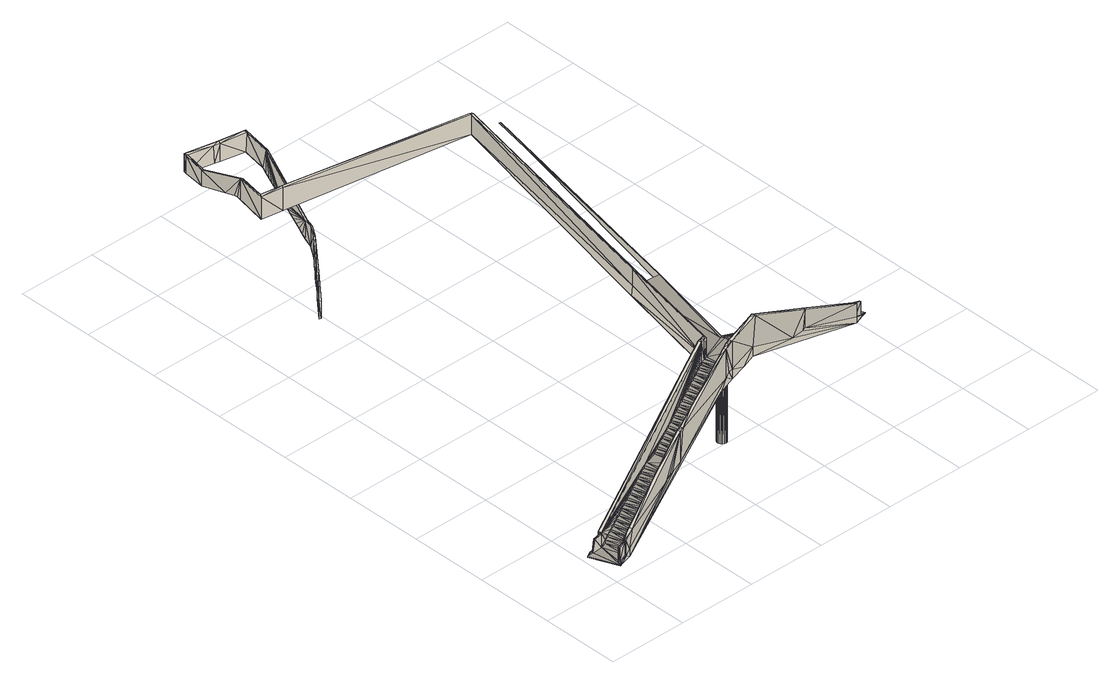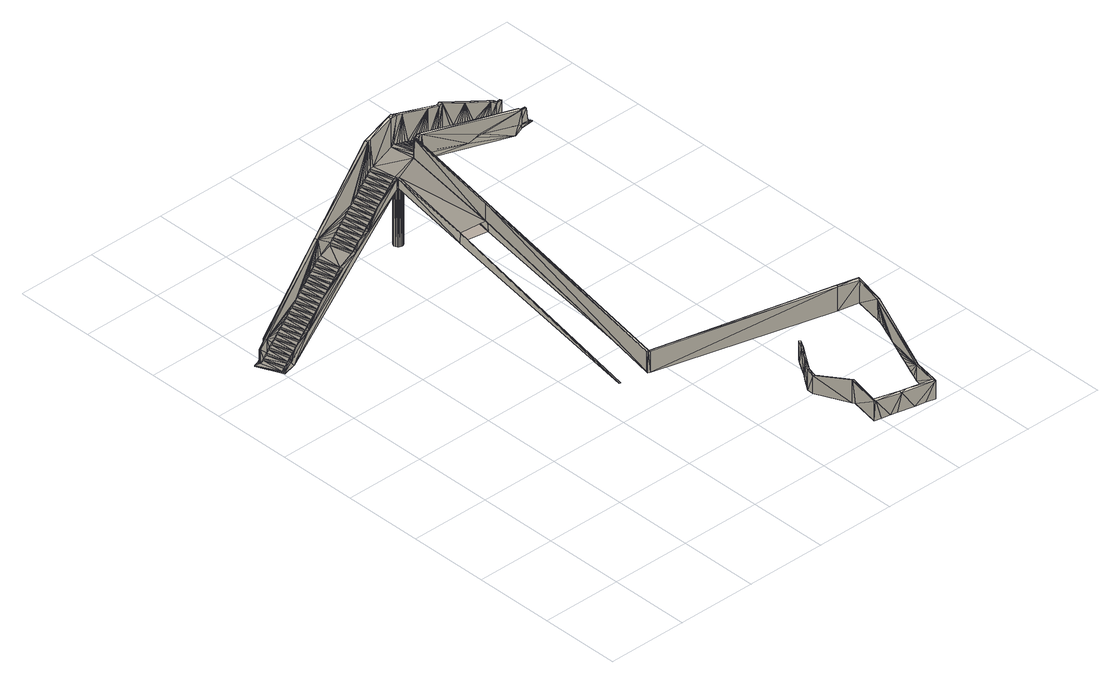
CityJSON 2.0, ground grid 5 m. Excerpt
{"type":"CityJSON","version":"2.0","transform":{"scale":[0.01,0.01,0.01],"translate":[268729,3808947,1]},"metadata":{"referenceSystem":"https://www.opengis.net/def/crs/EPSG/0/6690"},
"CityObjects":{
"bridge1":{"type":"Bridge","attributes":{"name":"東蟹屋陸橋","function":"07","yearOfConstruction":1968,"ConstructionBaseAttribute.adminType":"13","ConstructionBaseAttribute.administorator":"広島市","BridgeStructureAttribute.length":104.5,"BridgeStructureAttribute.width":1.5,"BridgeStructureAttribute.escalator":"false","ConstructionRiskAssessmentAttribute.surveyYear":2019,"ConstructionRiskAssessmentAttribute.riskType":"01","ConstructionRiskAssessmentAttribute.referenceDate":"2022-03-01","DmGeometricAttribute.dmCode":"2211"},"children":["bridge1-1","bridge1-2","bridge1-3","bridge1-4"],"geometry":[{"type":"MultiSurface","lod":"3","boundaries":[[[0,1,2]],[[3,2,1]],[[0,4,1]],[[0,2,5]],[[4,6,1]],[[6,7,1]],[[5,2,3]],[[3,1,7]],[[3,8,5]],[[9,10,0]],[[11,9,0]],[[0,5,11]],[[5,8,11]],[[0,12,4]],[[13,3,7]],[[3,13,8]],[[14,10,9]],[[11,15,9]],[[15,11,8]],[[0,10,12]],[[16,13,7]],[[12,17,4]],[[7,6,16]],[[6,4,17]],[[15,18,9]],[[16,6,17]],[[12,10,14]],[[9,18,14]],[[19,8,13]],[[15,8,19]],[[15,20,18]],[[18,21,14]],[[22,12,14]],[[12,23,17]],[[24,13,16]],[[21,25,14]],[[25,22,14]],[[16,17,26]],[[20,15,19]],[[18,20,21]],[[12,22,23]],[[17,23,26]],[[13,24,19]],[[24,16,26]],[[25,21,22]],[[22,21,23]],[[20,27,21]],[[21,28,23]],[[27,28,21]],[[26,23,29]],[[23,28,30]],[[23,30,29]],[[20,31,27]],[[28,27,30]],[[30,27,29]],[[27,32,29]],[[26,29,33]],[[31,34,27]],[[20,35,31]],[[27,34,32]],[[29,32,33]],[[34,31,32]],[[32,31,33]],[[26,33,36]],[[31,37,33]],[[20,38,35]],[[35,39,31]],[[31,39,37]],[[33,37,36]],[[26,36,40]],[[39,35,37]],[[37,35,36]],[[41,20,19]],[[20,42,38]],[[35,43,36]],[[38,44,35]],[[26,40,45]],[[35,44,43]],[[36,43,40]],[[20,46,42]],[[44,38,43]],[[43,38,40]],[[38,47,40]],[[26,45,48]],[[42,49,38]],[[20,50,46]],[[38,49,47]],[[40,47,45]],[[49,42,47]],[[47,42,45]],[[26,48,51]],[[42,52,45]],[[46,53,42]],[[42,53,52]],[[45,52,48]],[[26,51,54]],[[53,46,48]],[[53,48,52]],[[46,55,48]],[[56,57,26]],[[50,55,46]],[[26,54,58]],[[20,41,50]],[[48,55,59]],[[24,26,60]],[[48,59,51]],[[61,41,19]],[[55,50,59]],[[59,50,51]],[[50,62,51]],[[26,58,63]],[[64,62,50]],[[51,62,65]],[[51,65,54]],[[62,64,65]],[[65,64,54]],[[66,61,19]],[[26,63,67]],[[64,68,54]],[[69,70,64]],[[71,19,24]],[[41,64,50]],[[64,70,68]],[[26,67,56]],[[54,68,58]],[[70,69,68]],[[68,69,58]],[[69,72,58]],[[41,69,64]],[[73,74,69]],[[69,74,72]],[[58,72,63]],[[26,57,60]],[[74,73,72]],[[72,73,63]],[[41,73,69]],[[73,75,63]],[[76,77,73]],[[73,77,75]],[[63,75,67]],[[41,76,73]],[[77,76,75]],[[75,76,67]],[[24,60,78]],[[76,79,67]],[[80,81,76]],[[41,80,76]],[[76,81,79]],[[67,79,56]],[[81,80,79]],[[79,80,56]],[[80,82,56]],[[41,83,80]],[[83,82,80]],[[56,82,84]],[[56,84,57]],[[82,83,84]],[[24,78,85]],[[84,83,57]],[[41,86,83]],[[83,87,57]],[[57,88,60]],[[86,87,83]],[[61,89,41]],[[86,41,89]],[[57,87,90]],[[57,90,88]],[[60,88,91]],[[87,86,90]],[[90,86,88]],[[89,92,86]],[[88,93,91]],[[60,91,78]],[[88,86,93]],[[89,61,92]],[[93,86,92]],[[91,93,78]],[[61,94,92]],[[92,95,93]],[[93,96,78]],[[94,95,92]],[[61,66,94]],[[93,95,97]],[[93,97,96]],[[78,96,85]],[[71,24,85]],[[95,94,97]],[[97,94,96]],[[66,98,94]],[[94,99,96]],[[98,99,94]],[[85,96,100]],[[96,99,101]],[[96,101,100]],[[100,102,85]],[[66,103,98]],[[99,98,101]],[[101,98,100]],[[98,104,100]],[[102,105,85]],[[103,106,98]],[[66,107,103]],[[98,106,104]],[[105,108,85]],[[100,104,102]],[[106,103,104]],[[104,103,102]],[[103,109,102]],[[108,110,85]],[[66,111,107]],[[107,112,103]],[[66,19,113]],[[103,112,109]],[[102,109,105]],[[110,114,85]],[[112,107,109]],[[109,107,105]],[[66,115,111]],[[107,116,105]],[[111,117,107]],[[107,117,116]],[[105,116,108]],[[66,118,115]],[[117,111,116]],[[116,111,108]],[[111,119,108]],[[115,120,111]],[[66,121,118]],[[111,120,119]],[[108,119,110]],[[120,115,119]],[[119,115,110]],[[85,114,122]],[[115,123,110]],[[66,124,121]],[[118,125,115]],[[115,125,123]],[[85,122,126]],[[110,123,114]],[[125,118,123]],[[123,118,114]],[[113,19,71]],[[118,127,114]],[[121,127,118]],[[85,126,128]],[[114,127,129]],[[114,129,122]],[[127,121,129]],[[129,121,122]],[[121,130,122]],[[124,130,121]],[[85,128,131]],[[122,130,132]],[[122,132,126]],[[133,134,85]],[[66,135,124]],[[130,124,132]],[[132,124,126]],[[85,131,136]],[[124,137,126]],[[138,139,124]],[[124,139,137]],[[85,136,140]],[[126,137,128]],[[139,138,137]],[[137,138,128]],[[138,141,128]],[[142,141,138]],[[85,140,143]],[[128,141,144]],[[128,144,131]],[[141,142,144]],[[144,142,131]],[[135,138,124]],[[145,85,143]],[[142,146,131]],[[147,148,142]],[[142,148,146]],[[133,85,145]],[[131,146,136]],[[135,142,138]],[[135,66,113]],[[148,147,136]],[[148,136,146]],[[147,149,136]],[[150,149,147]],[[135,147,142]],[[71,85,151]],[[136,149,152]],[[136,152,140]],[[149,150,152]],[[152,150,140]],[[85,134,151]],[[150,153,140]],[[154,155,150]],[[135,150,147]],[[150,155,153]],[[140,153,143]],[[155,154,153]],[[153,154,143]],[[135,154,150]],[[154,156,143]],[[157,158,154]],[[154,158,156]],[[143,156,145]],[[135,157,154]],[[158,157,156]],[[156,157,145]],[[157,159,145]],[[160,161,157]],[[135,160,157]],[[157,161,159]],[[145,159,133]],[[161,160,159]],[[159,160,133]],[[162,113,71]],[[160,163,133]],[[164,163,160]],[[135,164,160]],[[133,163,165]],[[133,165,134]],[[163,164,165]],[[165,164,134]],[[135,166,164]],[[167,71,151]],[[164,168,134]],[[166,169,164]],[[134,170,151]],[[135,113,162]],[[168,164,169]],[[134,168,171]],[[134,171,170]],[[172,171,168]],[[169,172,168]],[[151,170,173]],[[174,171,172]],[[172,169,170]],[[171,174,170]],[[172,170,174]],[[162,71,167]],[[167,151,173]],[[166,175,169]],[[166,135,162]],[[169,176,170]],[[175,176,169]],[[162,175,166]],[[173,170,177]],[[178,170,176]],[[170,178,177]],[[173,177,167]],[[179,178,176]],[[178,179,177]],[[167,180,162]],[[180,167,177]],[[179,176,181]],[[177,179,182]],[[180,177,182]],[[179,181,182]],[[162,180,183]],[[184,185,162]],[[162,183,186]],[[162,186,187]],[[180,188,183]],[[180,189,188]],[[162,187,184]],[[180,190,189]],[[189,183,188]],[[183,189,186]],[[175,191,176]],[[186,189,187]],[[180,192,190]],[[193,194,180]],[[191,181,176]],[[187,189,184]],[[184,189,190]],[[162,185,195]],[[180,194,192]],[[175,162,196]],[[184,190,192]],[[184,192,194]],[[184,193,185]],[[184,194,193]],[[185,193,195]],[[162,195,196]],[[195,193,197]],[[196,198,175]],[[197,193,199]],[[199,193,200]],[[196,195,197]],[[199,200,201]],[[199,202,203]],[[199,201,202]],[[196,197,199]],[[182,204,180]],[[181,205,182]],[[199,203,196]],[[203,202,196]],[[206,207,181]],[[208,200,193]],[[208,202,201]],[[208,196,202]],[[193,180,208]],[[206,181,191]],[[191,175,198]],[[201,200,208]],[[208,209,196]],[[180,210,208]],[[211,204,182]],[[196,209,198]],[[205,181,207]],[[198,212,191]],[[191,212,206]],[[213,207,206]],[[214,206,212]],[[214,212,215]],[[206,214,213]],[[208,210,213]],[[216,214,215]],[[217,213,214]],[[208,213,217]],[[198,218,212]],[[215,212,218]],[[214,219,217]],[[216,215,219]],[[180,220,210]],[[214,216,219]],[[219,215,218]],[[198,221,218]],[[219,222,217]],[[218,223,219]],[[219,223,224]],[[182,205,211]],[[223,218,221]],[[224,223,222]],[[198,225,221]],[[219,224,222]],[[222,223,221]],[[221,226,222]],[[213,227,207]],[[222,226,228]],[[217,222,229]],[[210,220,213]],[[226,221,225]],[[198,230,225]],[[228,226,229]],[[222,228,229]],[[231,208,217]],[[229,226,225]],[[217,229,232]],[[225,233,229]],[[227,205,207]],[[229,233,234]],[[198,235,230]],[[233,225,230]],[[236,198,209]],[[234,233,232]],[[229,234,232]],[[217,232,237]],[[232,233,230]],[[198,238,235]],[[230,239,240]],[[180,204,220]],[[230,240,232]],[[239,230,235]],[[240,239,237]],[[198,241,238]],[[232,240,237]],[[237,239,235]],[[235,242,237]],[[237,242,243]],[[231,217,237]],[[242,235,238]],[[243,242,244]],[[237,243,244]],[[244,242,238]],[[238,245,244]],[[244,245,246]],[[245,238,241]],[[246,245,247]],[[244,246,247]],[[247,245,241]],[[198,236,241]],[[213,248,227]],[[241,249,250]],[[248,213,220]],[[241,250,247]],[[249,241,251]],[[250,249,252]],[[247,250,252]],[[252,249,251]],[[237,244,231]],[[251,253,252]],[[252,253,254]],[[253,251,255]],[[244,247,231]],[[254,253,256]],[[252,254,256]],[[256,253,255]],[[236,251,241]],[[247,252,231]],[[255,257,258]],[[255,258,256]],[[231,252,256]],[[257,255,259]],[[258,257,260]],[[236,255,251]],[[256,258,260]],[[208,231,261]],[[260,257,259]],[[231,256,260]],[[259,262,260]],[[260,262,263]],[[211,264,204]],[[205,265,211]],[[262,259,266]],[[236,259,255]],[[260,267,231]],[[263,262,267]],[[260,263,267]],[[267,262,266]],[[266,268,267]],[[267,268,269]],[[236,266,259]],[[268,266,270]],[[231,267,271]],[[269,268,271]],[[267,269,271]],[[271,268,270]],[[236,270,266]],[[270,272,271]],[[271,272,273]],[[261,231,271]],[[272,270,274]],[[273,272,275]],[[236,274,270]],[[271,273,275]],[[275,272,274]],[[274,276,277]],[[274,277,275]],[[261,271,275]],[[276,274,278]],[[236,278,274]],[[277,276,279]],[[275,277,279]],[[279,276,278]],[[261,275,279]],[[278,280,279]],[[279,280,281]],[[236,282,278]],[[283,281,280]],[[279,283,261]],[[280,278,284]],[[248,285,227]],[[282,284,278]],[[209,286,236]],[[279,281,283]],[[283,280,284]],[[287,261,283]],[[282,288,284]],[[288,289,284]],[[283,284,289]],[[209,208,286]],[[283,289,290]],[[283,290,291]],[[288,292,289]],[[290,289,292]],[[283,293,287]],[[291,290,293]],[[294,292,288]],[[283,291,293]],[[293,290,292]],[[292,295,293]],[[293,295,296]],[[295,292,294]],[[287,293,297]],[[297,298,287]],[[296,295,297]],[[288,299,294]],[[300,299,288]],[[293,296,297]],[[297,295,294]],[[298,301,287]],[[294,302,297]],[[303,261,287]],[[297,302,304]],[[302,294,299]],[[304,302,299]],[[297,304,298]],[[298,304,299]],[[208,261,305]],[[299,306,307]],[[299,307,298]],[[288,308,300]],[[285,309,227]],[[306,299,300]],[[248,220,285]],[[307,306,301]],[[298,307,301]],[[287,301,310]],[[301,306,300]],[[288,311,308]],[[300,312,313]],[[300,313,301]],[[312,300,308]],[[287,310,314]],[[313,312,310]],[[288,315,311]],[[301,313,310]],[[310,312,308]],[[308,316,310]],[[310,316,317]],[[288,318,315]],[[316,308,311]],[[317,316,314]],[[310,317,314]],[[314,316,311]],[[311,319,314]],[[314,319,320]],[[288,321,318]],[[303,287,314]],[[319,311,315]],[[320,319,322]],[[314,320,322]],[[322,319,315]],[[315,323,322]],[[322,323,324]],[[323,315,318]],[[282,236,286]],[[324,323,325]],[[322,324,325]],[[325,323,318]],[[318,326,325]],[[325,326,327]],[[326,318,321]],[[286,208,305]],[[327,326,328]],[[288,282,286]],[[325,327,328]],[[328,326,321]],[[286,329,288]],[[288,329,321]],[[303,322,325]],[[321,330,328]],[[328,330,331]],[[330,321,332]],[[314,322,303]],[[331,330,333]],[[303,325,328]],[[328,331,333]],[[333,330,332]],[[332,334,333]],[[333,334,335]],[[334,332,336]],[[261,303,305]],[[335,334,337]],[[333,335,337]],[[337,334,336]],[[328,333,303]],[[336,338,339]],[[336,339,337]],[[303,333,337]],[[338,336,340]],[[329,332,321]],[[339,338,341]],[[337,339,341]],[[341,338,340]],[[337,341,303]],[[340,342,341]],[[341,342,343]],[[329,336,332]],[[342,340,344]],[[343,342,345]],[[341,343,345]],[[303,341,345]],[[345,342,344]],[[329,340,336]],[[344,346,345]],[[345,346,347]],[[346,344,348]],[[303,345,349]],[[349,350,303]],[[347,346,349]],[[329,344,340]],[[345,347,349]],[[349,346,348]],[[348,351,349]],[[349,351,352]],[[351,348,353]],[[329,348,344]],[[352,351,350]],[[349,352,350]],[[350,351,353]],[[353,354,350]],[[350,354,355]],[[329,353,348]],[[356,303,350]],[[354,353,357]],[[355,354,358]],[[350,355,358]],[[358,354,357]],[[357,359,358]],[[358,359,360]],[[303,356,305]],[[359,357,361]],[[356,350,358]],[[360,359,362]],[[329,361,357]],[[357,353,329]],[[358,360,362]],[[362,359,361]],[[361,363,362]],[[362,363,364]],[[356,358,362]],[[329,365,361]],[[363,361,366]],[[364,363,367]],[[366,361,365]],[[362,364,367]],[[368,356,362]],[[367,363,366]],[[368,362,367]],[[366,369,367]],[[367,369,370]],[[365,371,366]],[[371,369,366]],[[329,372,365]],[[372,329,286]],[[367,373,368]],[[374,305,356]],[[370,369,371]],[[367,370,373]],[[368,375,356]],[[373,370,371]],[[286,305,376]],[[377,372,286]],[[376,377,286]],[[371,378,373]],[[373,378,379]],[[371,365,380]],[[381,378,371]],[[375,368,373]],[[375,374,356]],[[365,372,380]],[[380,381,371]],[[305,374,376]],[[379,378,382]],[[373,379,382]],[[382,378,381]],[[373,382,375]],[[372,383,380]],[[384,372,377]],[[376,384,377]],[[381,383,382]],[[382,383,375]],[[374,383,376]],[[381,380,383]],[[384,383,372]],[[383,384,376]],[[374,375,383]]],"semantics":{"surfaces":[{"type":"OuterFloorSurface"},{"type":"WallSurface"},{"type":"GroundSurface"},{"type":"OuterCeilingSurface"}],"values":[0,1,0,0,0,0,2,1,2,0,0,1,1,0,1,2,0,0,1,0,1,0,0,0,0,0,0,0,2,1,0,0,0,0,1,0,0,0,1,0,0,0,2,1,0,0,0,0,0,0,0,0,0,0,0,0,0,0,0,0,0,0,0,0,0,0,0,0,0,0,0,0,1,0,0,0,0,0,0,0,0,0,0,0,0,0,0,0,0,0,0,0,0,0,0,0,0,0,0,0,0,0,0,0,1,0,1,0,0,0,0,0,0,0,0,0,1,0,0,0,3,0,0,0,0,0,0,0,0,0,0,0,0,0,0,0,0,0,0,0,0,0,0,1,0,0,0,0,0,0,0,0,0,0,0,0,0,1,0,0,0,0,0,1,0,0,0,0,0,0,0,0,1,0,0,0,0,0,0,0,0,0,0,0,0,1,0,0,0,0,0,0,0,0,0,0,0,0,0,0,0,0,0,0,0,0,0,0,0,0,0,1,0,0,0,0,0,0,0,0,0,0,0,0,0,0,0,0,0,0,0,0,0,0,0,0,0,0,0,0,0,3,0,0,0,0,0,0,0,0,0,0,0,0,0,0,0,0,0,0,0,0,0,0,0,0,0,0,0,0,0,0,0,0,0,0,0,0,0,0,0,1,0,0,0,0,0,1,0,0,0,0,0,0,0,0,0,0,0,0,0,0,0,0,0,0,0,0,0,0,0,0,0,0,0,3,0,0,0,0,0,0,0,0,1,0,0,0,1,0,0,0,0,0,0,0,0,0,0,3,1,0,1,0,0,1,0,0,0,1,0,0,3,1,0,0,1,0,3,3,3,3,3,3,3,3,3,3,0,3,3,3,0,3,3,3,3,1,3,3,3,3,3,3,3,1,3,3,3,3,3,3,3,1,0,3,3,0,3,3,3,3,0,0,3,3,3,1,1,0,0,0,0,0,0,0,1,0,0,1,0,0,0,0,3,0,0,0,0,0,0,0,0,0,0,0,0,0,0,0,0,1,0,0,0,0,1,0,0,0,0,0,0,0,1,0,0,0,0,0,0,3,0,0,0,0,0,0,0,0,0,0,0,0,0,0,0,0,0,0,0,0,0,0,1,0,0,0,0,0,0,0,0,0,0,0,0,0,0,0,0,0,0,0,0,0,0,1,0,0,0,0,1,0,0,0,0,0,0,0,0,0,0,0,0,0,0,0,0,0,0,0,0,0,0,0,0,0,0,0,0,0,0,0,0,0,0,0,0,0,0,0,0,0,1,0,0,0,0,0,0,3,0,0,0,0,0,0,0,0,0,0,0,0,0,0,0,0,0,0,0,0,0,1,0,0,0,0,0,1,0,0,0,0,0,1,0,0,0,0,0,0,0,0,0,0,0,0,0,0,0,0,0,0,0,0,0,0,0,0,0,0,0,0,0,0,0,1,0,0,0,0,0,0,3,0,1,0,0,1,0,0,0,0,0,0,0,0,0,0,0,0,0,1,0,0,0,0,0,0,0,0,0,0,0,0,0,0,0,0,0,0,0,0,0,0,0,0,0,0,0,0,0,0,0,0,0,0,0,0,0,0,0,0,0,0,0,0,0,0,0,0,1,0,0,0,0,0,0,0,0,0,0,0,0,0,0,0,0,0,0,0,0,0,0,0,1,0,1,0,0,0,0,2,1,2,0,0,0,0,0,0,0,0,1,0,0,0,0,0,1,2,0,0,0,0,1,0,0]}}]},
"bridge1-1":{"type":"BridgeConstructiveElement","parents":["bridge1"],"geometry":[{"type":"MultiSurface","lod":"2","boundaries":[[[385,203,199]],[[385,386,203]],[[199,387,385]],[[199,197,387]],[[197,388,387]],[[197,195,388]],[[195,389,388]],[[195,185,389]],[[185,390,389]],[[185,184,390]],[[184,391,390]],[[184,187,391]],[[187,392,391]],[[187,186,392]],[[186,393,392]],[[186,183,393]],[[183,394,393]],[[183,188,394]],[[188,395,394]],[[188,189,395]],[[189,396,395]],[[189,190,396]],[[190,397,396]],[[190,192,397]],[[192,398,397]],[[192,194,398]],[[194,399,398]],[[194,193,399]],[[193,400,399]],[[193,200,400]],[[200,401,400]],[[200,201,401]],[[201,402,401]],[[201,202,402]],[[402,203,386]],[[402,202,203]],[[395,396,397]],[[397,398,395]],[[398,394,395]],[[398,393,394]],[[398,392,393]],[[398,399,392]],[[399,391,392]],[[399,390,391]],[[399,400,390]],[[400,401,390]],[[401,389,390]],[[401,402,389]],[[402,388,389]],[[402,386,388]],[[386,385,388]],[[385,387,388]],[[202,201,200,193,194,192,190,189,188,183,186,187,184,185,195,197,199,203]]]}]},
"bridge1-2":{"type":"BridgeConstructiveElement","attributes":{"function":"01"},"parents":["bridge1"],"geometry":[{"type":"MultiSurface","lod":"3","boundaries":[[[395,396,397]],[[397,398,395]],[[398,394,395]],[[398,393,394]],[[398,392,393]],[[398,399,392]],[[399,391,392]],[[399,390,391]],[[399,400,390]],[[400,401,390]],[[401,389,390]],[[401,402,389]],[[402,388,389]],[[402,386,388]],[[386,385,388]],[[385,387,388]],[[385,203,199]],[[385,386,203]],[[199,387,385]],[[199,197,387]],[[197,388,387]],[[197,195,388]],[[195,389,388]],[[195,185,389]],[[185,390,389]],[[185,184,390]],[[184,391,390]],[[184,187,391]],[[187,392,391]],[[187,186,392]],[[186,393,392]],[[186,183,393]],[[183,394,393]],[[183,188,394]],[[188,395,394]],[[188,189,395]],[[189,396,395]],[[189,190,396]],[[190,397,396]],[[190,192,397]],[[192,398,397]],[[192,194,398]],[[194,399,398]],[[194,193,399]],[[193,400,399]],[[193,200,400]],[[200,401,400]],[[200,201,401]],[[201,402,401]],[[201,202,402]],[[402,203,386]],[[402,202,203]],[[183,186,189]],[[189,188,183]],[[186,187,189]],[[187,184,189]],[[184,190,189]],[[184,192,190]],[[184,194,192]],[[184,193,194]],[[184,185,193]],[[185,195,193]],[[195,197,193]],[[197,199,193]],[[199,200,193]],[[199,201,200]],[[199,202,201]],[[199,203,202]]]}]},
"bridge1-3":{"type":"BridgeInstallation","attributes":{"function":"14"},"parents":["bridge1"],"geometry":[{"type":"MultiSurface","lod":"3","boundaries":[[[371,366,403]],[[403,381,371]],[[366,404,403]],[[366,361,404]],[[361,357,404]],[[357,353,404]],[[353,348,404]],[[348,344,404]],[[344,340,404]],[[340,336,404]],[[336,332,404]],[[332,321,404]],[[321,318,404]],[[318,405,404]],[[318,315,405]],[[315,311,405]],[[311,308,405]],[[308,300,405]],[[300,299,405]],[[299,294,405]],[[294,292,405]],[[292,289,405]],[[289,284,405]],[[284,278,405]],[[278,274,405]],[[274,270,405]],[[270,266,405]],[[266,259,405]],[[259,255,405]],[[255,251,405]],[[251,241,405]],[[238,235,406]],[[235,230,406]],[[230,225,406]],[[225,221,406]],[[221,218,406]],[[218,212,406]],[[212,407,406]],[[191,408,407]],[[407,212,191]],[[176,409,408]],[[408,191,176]],[[169,164,410]],[[410,409,169]],[[176,169,409]],[[411,412,14]],[[14,10,411]],[[412,21,14]],[[412,27,21]],[[412,413,27]],[[413,31,27]],[[413,35,31]],[[413,38,35]],[[413,42,38]],[[412,414,413]],[[413,46,42]],[[413,50,46]],[[413,415,50]],[[415,64,50]],[[415,69,64]],[[415,73,69]],[[415,76,73]],[[415,80,76]],[[415,83,80]],[[415,86,83]],[[415,416,86]],[[416,92,86]],[[416,94,92]],[[416,98,94]],[[416,103,98]],[[416,417,103]],[[417,107,103]],[[417,111,107]],[[417,115,111]],[[417,418,115]],[[418,118,115]],[[418,121,118]],[[418,124,121]],[[418,138,124]],[[418,142,138]],[[418,147,142]],[[418,150,147]],[[418,410,150]],[[410,154,150]],[[410,157,154]],[[410,160,157]],[[410,164,160]],[[419,420,418]],[[418,417,419]],[[420,410,418]],[[420,409,410]],[[421,403,404]],[[421,422,403]],[[423,405,406]],[[423,421,405]],[[423,424,421]],[[421,404,405]],[[421,365,422]],[[365,380,422]],[[380,381,422]],[[381,403,422]],[[329,421,424]],[[329,365,421]],[[409,425,408]],[[426,411,427]],[[426,412,411]],[[15,428,426]],[[426,18,15]],[[428,429,426]],[[429,414,426]],[[414,412,426]],[[430,431,425]],[[431,408,425]],[[430,409,420]],[[430,425,409]],[[419,416,432]],[[419,417,416]],[[426,9,18]],[[426,427,9]],[[420,166,175]],[[175,431,420]],[[420,135,166]],[[420,419,135]],[[419,66,135]],[[419,432,66]],[[432,61,66]],[[432,41,89]],[[89,61,432]],[[432,433,41]],[[433,20,41]],[[433,428,20]],[[428,15,20]],[[236,282,423]],[[288,424,423]],[[423,282,288]],[[288,329,424]],[[431,430,420]],[[411,9,427]],[[411,10,9]],[[407,408,431]],[[415,433,432]],[[432,416,415]],[[415,413,433]],[[413,429,433]],[[413,414,429]],[[429,428,433]],[[176,191,175]],[[175,169,176]],[[175,166,169]],[[191,198,175]],[[191,212,198]],[[18,9,14]],[[9,10,14]],[[21,20,18]],[[18,14,21]],[[20,15,18]],[[20,21,27]],[[27,31,20]],[[20,35,38]],[[38,42,20]],[[42,46,20]],[[20,31,35]],[[41,20,50]],[[50,64,41]],[[41,64,69]],[[69,73,41]],[[41,76,80]],[[80,83,41]],[[41,73,76]],[[46,50,20]],[[83,89,41]],[[83,86,89]],[[86,61,89]],[[86,92,61]],[[92,94,61]],[[94,66,61]],[[66,94,98]],[[98,103,66]],[[66,115,118]],[[118,121,66]],[[124,138,135]],[[135,66,124]],[[103,107,66]],[[107,111,66]],[[111,115,66]],[[121,124,66]],[[135,150,154]],[[154,157,135]],[[135,138,142]],[[142,147,135]],[[135,147,150]],[[157,160,135]],[[160,164,135]],[[135,164,166]],[[164,169,166]],[[236,251,255]],[[255,259,236]],[[236,241,251]],[[236,198,241]],[[198,218,221]],[[221,225,198]],[[225,230,198]],[[198,212,218]],[[259,266,236]],[[235,238,198]],[[198,230,235]],[[238,241,198]],[[236,266,270]],[[270,274,236]],[[274,278,236]],[[236,278,282]],[[278,284,282]],[[282,284,288]],[[284,289,288]],[[288,311,315]],[[315,318,288]],[[329,288,321]],[[321,332,329]],[[288,299,300]],[[300,308,288]],[[288,294,299]],[[288,292,294]],[[288,289,292]],[[329,353,357]],[[357,361,329]],[[380,365,371]],[[371,381,380]],[[365,361,366]],[[366,371,365]],[[318,321,288]],[[340,344,329]],[[329,336,340]],[[332,336,329]],[[348,353,329]],[[329,344,348]],[[361,365,329]],[[308,311,288]],[[241,406,405]],[[241,238,406]],[[431,434,407]],[[407,434,406]],[[434,423,406]],[[431,175,198]],[[431,198,434]],[[198,236,434]],[[236,423,434]]]}]},
"bridge1-4":{"type":"BridgeInstallation","attributes":{"function":"14"},"parents":["bridge1"],"geometry":[{"type":"MultiSurface","lod":"3","boundaries":[[[435,436,437]],[[437,438,435]],[[435,439,436]],[[440,439,441]],[[441,442,440]],[[439,435,441]],[[443,444,445]],[[443,446,444]],[[446,447,448]],[[446,443,447]],[[449,450,442]],[[450,440,442]],[[451,437,452]],[[451,438,437]],[[453,452,454]],[[453,451,452]],[[435,438,455]],[[455,456,435]],[[457,438,451]],[[451,458,457]],[[457,459,438]],[[459,460,438]],[[460,461,438]],[[461,462,438]],[[462,463,438]],[[463,464,438]],[[464,465,438]],[[465,455,438]],[[451,453,466]],[[466,467,451]],[[451,468,469]],[[469,470,451]],[[451,467,468]],[[470,458,451]],[[471,449,442]],[[442,472,471]],[[456,473,441]],[[441,435,456]],[[473,442,441]],[[473,472,442]],[[474,475,449]],[[449,476,474]],[[475,450,449]],[[477,478,450]],[[450,475,477]],[[450,478,479]],[[479,440,450]],[[479,480,440]],[[480,481,440]],[[481,439,440]],[[482,483,439]],[[439,481,482]],[[182,484,485]],[[485,211,182]],[[485,486,211]],[[486,264,211]],[[487,488,489]],[[489,488,490]],[[490,265,489]],[[490,488,486]],[[486,485,490]],[[485,491,490]],[[485,492,491]],[[488,493,486]],[[491,205,265]],[[265,490,491]],[[491,492,205]],[[492,181,205]],[[487,493,488]],[[484,492,485]],[[484,494,492]],[[494,181,492]],[[23,495,12]],[[495,496,12]],[[496,4,12]],[[494,497,179]],[[179,181,494]],[[497,178,179]],[[497,498,178]],[[498,170,178]],[[499,17,500]],[[500,17,6]],[[501,502,177]],[[177,173,501]],[[502,182,177]],[[502,484,182]],[[501,151,85]],[[85,91,501]],[[85,78,91]],[[503,91,60]],[[60,26,503]],[[503,501,91]],[[501,173,151]],[[16,504,26]],[[504,503,26]],[[6,4,500]],[[4,496,500]],[[500,495,499]],[[500,496,495]],[[499,495,505]],[[495,506,505]],[[501,506,498]],[[501,503,506]],[[505,506,503]],[[505,504,499]],[[503,504,505]],[[17,499,16]],[[499,504,16]],[[498,497,502]],[[502,501,498]],[[497,484,502]],[[497,494,484]],[[452,507,508]],[[508,454,452]],[[452,509,507]],[[452,510,509]],[[452,511,510]],[[452,437,511]],[[437,512,511]],[[437,436,512]],[[436,513,512]],[[436,439,513]],[[439,483,513]],[[474,514,515]],[[515,475,474]],[[515,477,475]],[[474,516,514]],[[516,517,514]],[[518,519,516]],[[519,517,516]],[[520,521,522]],[[522,523,520]],[[520,524,521]],[[520,525,524]],[[520,526,525]],[[520,527,526]],[[520,528,527]],[[520,529,528]],[[520,476,529]],[[476,530,529]],[[476,531,530]],[[476,532,531]],[[476,533,532]],[[476,534,533]],[[476,535,534]],[[476,449,535]],[[449,471,535]],[[520,536,537]],[[520,523,536]],[[445,538,539]],[[539,540,445]],[[540,443,445]],[[540,541,443]],[[541,542,443]],[[542,543,443]],[[543,544,443]],[[544,545,443]],[[545,546,443]],[[546,447,443]],[[546,547,447]],[[547,548,447]],[[548,549,447]],[[444,446,550]],[[550,551,444]],[[446,552,550]],[[446,448,552]],[[448,553,552]],[[447,553,448]],[[447,549,553]],[[538,445,536]],[[445,537,536]],[[518,444,519]],[[444,551,519]],[[520,516,476]],[[516,474,476]],[[444,518,537]],[[537,445,444]],[[518,516,537]],[[516,520,537]],[[486,554,555]],[[264,486,555]],[[555,556,264]],[[555,454,556]],[[454,508,556]],[[493,554,486]],[[454,554,453]],[[454,555,554]],[[557,453,554]],[[554,487,557]],[[557,466,453]],[[554,493,487]],[[264,265,211]],[[265,205,211]],[[211,181,182]],[[211,205,181]],[[179,177,182]],[[182,181,179]],[[179,178,177]],[[178,170,177]],[[170,173,177]],[[173,134,151]],[[173,170,134]],[[85,102,100]],[[100,96,85]],[[151,145,143]],[[143,140,151]],[[85,122,114]],[[114,110,85]],[[85,105,102]],[[85,108,105]],[[85,110,108]],[[140,136,151]],[[151,131,128]],[[128,126,151]],[[85,126,122]],[[126,85,151]],[[151,136,131]],[[151,133,145]],[[151,134,133]],[[85,93,78]],[[85,96,93]],[[78,88,91]],[[78,93,88]],[[91,57,60]],[[91,88,57]],[[60,57,56]],[[56,67,60]],[[60,58,54]],[[54,51,60]],[[63,58,60]],[[60,67,63]],[[51,26,60]],[[26,45,40]],[[40,36,26]],[[51,48,26]],[[48,45,26]],[[26,36,33]],[[33,29,26]],[[29,23,26]],[[26,23,17]],[[17,23,12]],[[26,17,16]],[[6,12,4]],[[6,17,12]],[[508,507,466]],[[466,556,508]],[[466,557,556]],[[507,467,466]],[[507,509,467]],[[509,468,467]],[[264,556,557]],[[487,264,557]],[[265,264,489]],[[264,487,489]],[[510,511,470]],[[470,469,510]],[[511,460,459]],[[459,457,511]],[[511,457,458]],[[458,470,511]],[[512,464,463]],[[463,462,512]],[[512,465,464]],[[462,511,512]],[[512,455,465]],[[511,461,460]],[[511,462,461]],[[455,512,456]],[[512,513,456]],[[509,469,468]],[[509,510,469]],[[477,515,471]],[[471,478,477]],[[471,479,478]],[[471,472,479]],[[481,480,473]],[[473,482,481]],[[515,535,471]],[[483,482,456]],[[456,513,483]],[[480,479,472]],[[472,473,480]],[[482,473,456]],[[514,532,533]],[[533,534,514]],[[514,531,532]],[[514,530,531]],[[514,529,530]],[[514,528,529]],[[514,517,528]],[[517,527,528]],[[517,526,527]],[[517,525,526]],[[517,524,525]],[[517,521,524]],[[517,522,521]],[[517,523,522]],[[514,535,515]],[[514,534,535]],[[519,536,523]],[[517,519,523]],[[538,551,550]],[[550,539,538]],[[538,536,551]],[[536,519,551]],[[550,541,540]],[[540,539,550]],[[550,542,541]],[[550,543,542]],[[550,544,543]],[[550,552,544]],[[552,545,544]],[[552,546,545]],[[552,547,546]],[[552,548,547]],[[548,553,549]],[[548,552,553]],[[498,136,140]],[[140,143,498]],[[498,122,126]],[[126,128,498]],[[506,495,29]],[[29,33,506]],[[33,36,506]],[[506,63,67]],[[67,56,506]],[[48,51,506]],[[506,45,48]],[[506,58,63]],[[54,58,506]],[[506,51,54]],[[506,40,45]],[[506,36,40]],[[506,57,88]],[[88,498,506]],[[88,110,498]],[[143,145,498]],[[498,131,136]],[[93,96,100]],[[100,88,93]],[[100,102,88]],[[102,105,88]],[[498,110,114]],[[114,122,498]],[[498,145,133]],[[133,134,498]],[[134,170,498]],[[498,128,131]],[[105,108,88]],[[88,108,110]],[[56,57,506]],[[495,23,29]]]}]}
},
"vertices":[
[98,70,26],[25,247,26],[25,247,20],[60,249,20],[58,237,38],[98,70,20],[57,246,38],[53,255,38],[113,79,20],[110,88,35],[107,98,35],[113,79,35],[115,235,44],[110,254,20],[154,112,44],[159,93,44],[110,254,44],[114,244,44],[157,102,44],[191,102,20],[191,102,68],[185,122,68],[154,248,44],[154,248,68],[174,276,17],[185,122,44],[148,267,68],[214,131,83],[214,131,68],[183,258,83],[183,258,68],[243,139,98],[211,267,83],[211,267,98],[243,139,83],[272,148,113],[240,275,113],[240,275,98],[301,156,128],[272,148,98],[268,285,128],[565,213,263],[329,165,143],[268,285,113],[301,156,113],[297,294,143],[358,173,158],[297,294,128],[326,303,158],[329,165,128],[387,182,173],[354,313,173],[326,303,143],[358,173,143],[383,321,188],[387,182,158],[498,359,248],[526,367,263],[412,331,203],[354,313,158],[521,386,263],[623,230,280],[416,191,173],[440,340,218],[416,191,188],[383,321,173],[705,254,295],[469,349,233],[412,331,188],[445,199,203],[445,199,188],[1069,562,477],[440,340,203],[473,208,218],[473,208,203],[469,349,218],[502,216,233],[502,216,218],[578,405,280],[498,359,233],[531,225,248],[531,225,233],[560,234,248],[560,234,263],[526,367,248],[659,431,295],[589,242,280],[589,242,263],[555,376,280],[594,222,280],[555,376,263],[549,396,280],[617,251,280],[584,386,280],[699,275,295],[699,275,280],[665,412,295],[665,412,280],[728,284,310],[728,284,295],[693,421,310],[693,421,295],[722,431,325],[756,292,325],[722,431,310],[751,439,340],[756,292,310],[785,301,340],[779,448,355],[751,439,325],[808,458,370],[814,309,355],[785,301,325],[1113,376,477],[837,467,385],[843,318,370],[779,448,340],[814,309,340],[872,326,385],[808,458,355],[843,318,355],[900,333,400],[865,475,400],[837,467,370],[929,342,415],[872,326,370],[894,485,415],[900,333,385],[923,494,430],[865,475,385],[929,342,400],[951,504,445],[894,485,400],[1094,548,520],[1123,559,535],[1165,392,535],[980,513,460],[923,494,415],[958,351,430],[958,351,415],[1008,521,475],[987,359,430],[987,359,445],[1037,531,490],[951,504,430],[1066,540,505],[980,513,445],[1016,368,460],[1016,368,445],[1044,376,460],[1044,376,475],[1118,578,535],[1008,521,460],[1037,531,475],[1073,385,490],[1073,385,475],[1066,540,490],[1102,393,505],[1102,393,490],[1094,548,505],[1131,402,520],[1131,402,505],[1223,410,489],[1159,411,520],[1159,411,535],[1123,559,520],[1194,400,552],[1170,593,487],[1186,419,535],[1188,419,552],[1152,567,552],[1143,564,535],[1188,419,535],[1146,586,552],[1152,567,535],[1223,410,552],[1217,429,552],[1170,593,552],[1176,574,552],[1181,574,552],[1191,599,488],[1199,580,552],[1194,599,552],[1236,523,492],[1258,503,492],[1268,503,492],[1241,513,492],[1249,507,492],[1235,532,492],[1237,543,492],[1242,552,492],[1404,488,552],[1250,558,492],[1270,561,492],[1260,561,492],[1278,506,492],[1342,446,487],[1286,512,492],[1438,478,552],[1291,521,492],[1279,557,492],[1287,551,492],[1292,541,492],[1293,530,492],[1327,1283,512],[1332,1272,577],[1386,637,552],[1372,652,551],[1393,661,492],[1438,478,492],[1386,659,492],[1329,1280,577],[1432,497,552],[1386,659,552],[1398,642,552],[1432,497,537],[1398,642,537],[1393,661,552],[1461,505,537],[1427,649,537],[1507,1256,512],[1490,514,522],[1456,657,522],[1461,505,522],[1427,649,522],[1519,523,507],[1490,514,507],[1501,1256,577],[1456,657,507],[1485,666,507],[1548,531,492],[1682,743,402],[1514,674,492],[1519,523,492],[1485,666,492],[1576,540,477],[1841,600,342],[1543,683,477],[1605,548,462],[1548,531,477],[1514,674,477],[1634,557,447],[1576,540,462],[1543,683,462],[1572,690,462],[1605,548,447],[1572,690,447],[1600,699,447],[1503,1255,577],[1634,557,432],[1600,699,432],[1663,565,432],[1629,707,432],[1663,565,417],[1629,707,417],[1691,574,417],[1658,716,417],[1691,574,402],[1658,716,402],[1720,583,402],[1687,724,402],[1797,776,342],[1720,583,387],[1687,724,387],[1635,2832,582],[1648,2830,582],[1749,591,387],[1716,733,387],[1749,591,372],[1716,733,372],[1778,601,372],[1745,740,372],[1778,601,357],[1745,740,357],[1807,610,357],[1774,748,357],[1807,610,342],[1774,748,342],[1835,618,342],[1803,757,342],[1835,618,323],[1803,757,323],[1939,628,323],[1930,794,323],[1933,647,323],[1821,2805,582],[2486,793,14],[1924,813,323],[1968,637,323],[1962,656,323],[1962,656,308],[1930,794,308],[1991,664,308],[1958,801,308],[2020,673,293],[1991,664,293],[1958,801,293],[1987,810,293],[2016,818,278],[2048,683,278],[2077,691,263],[2045,827,263],[2020,673,278],[2271,913,143],[1987,810,278],[2415,954,14],[2048,683,263],[2016,818,263],[2106,700,248],[1811,2807,582],[2074,835,248],[2135,709,233],[2077,691,248],[2045,827,248],[2103,842,233],[2164,717,218],[2106,700,233],[2074,835,233],[2192,726,203],[2135,709,218],[2103,842,218],[2221,734,188],[2132,851,218],[2164,717,203],[2132,851,203],[2161,860,203],[2192,726,188],[2161,860,188],[2190,868,188],[2486,793,53],[2221,734,173],[2190,868,173],[2250,743,173],[2219,877,173],[2250,743,158],[2219,877,158],[2279,752,158],[2247,884,158],[2279,752,143],[2247,884,143],[2307,760,143],[2276,892,143],[2307,760,128],[2276,892,128],[2336,769,128],[2305,901,128],[2336,769,113],[2305,901,113],[2365,777,113],[2334,909,113],[2363,918,98],[2365,777,98],[2334,909,98],[2394,786,98],[2394,786,83],[2363,918,83],[2444,961,53],[2423,794,83],[2392,927,83],[2423,794,68],[2392,927,68],[2451,803,68],[2421,934,68],[2451,803,53],[2421,934,53],[2483,802,53],[2480,813,53],[2450,942,53],[2447,952,53],[2480,813,38],[2450,942,38],[2509,822,38],[2544,811,23],[2478,951,38],[2502,978,23],[2505,969,23],[2502,978,17],[2544,811,16],[2509,822,23],[2478,951,23],[2541,821,23],[2538,830,23],[2507,959,23],[2574,820,23],[2574,820,17],
[1291,521,2],[1293,530,2],[1286,512,2],[1278,506,2],[1268,503,2],[1258,503,2],[1249,507,2],[1241,513,2],[1236,523,2],[1235,532,2],[1237,543,2],[1242,552,2],[1250,558,2],[1260,561,2],[1270,561,2],[1279,557,2],[1287,551,2],[1292,541,2],
[2538,830,110],[2480,813,140],[1962,656,446],[1455,504,743],[1432,497,743],[1217,429,736],[1159,411,719],[1102,393,689],[107,98,121],[154,112,131],[214,131,181],[154,112,143],[473,208,347],[699,275,492],[728,284,494],[843,318,554],[733,263,494],[1165,392,719],[2483,802,140],[2541,821,110],[1968,637,446],[2486,793,140],[1188,419,736],[157,102,131],[110,88,121],[159,93,143],[157,102,143],[1194,400,736],[1223,410,736],[705,254,492],[220,110,181],[1461,484,743],
[519,3814,490],[509,3816,490],[480,3668,490],[489,3666,490],[513,3836,490],[718,3793,490],[670,3781,490],[713,3772,490],[554,2868,215],[691,3024,292],[683,3029,292],[561,2862,215],[456,2746,140],[464,2740,140],[870,3738,499],[874,3759,499],[409,3282,674],[399,3284,674],[373,3108,683],[359,3088,684],[489,3666,385],[519,3814,372],[440,3431,489],[434,3402,502],[446,3461,476],[453,3490,463],[459,3520,450],[465,3548,437],[471,3578,424],[477,3607,411],[483,3637,398],[375,3108,538],[409,3284,538],[416,3313,538],[422,3343,528],[428,3372,515],[868,3740,372],[713,3772,372],[676,3780,372],[840,3544,504],[884,3757,499],[830,3546,504],[883,3758,372],[842,3766,372],[786,3778,372],[744,3787,372],[638,3809,372],[569,3822,372],[513,3836,372],[1194,599,681],[1326,1274,692],[1633,2830,715],[1635,2844,582],[1645,2839,715],[1647,2839,582],[1646,2829,715],[1332,1272,692],[1200,594,678],[1634,2843,715],[1199,580,681],[115,235,131],[65,230,125],[1176,574,681],[1152,567,681],[114,244,131],[64,240,125],[1146,586,681],[1170,593,681],[110,254,143],[110,254,131],[112,244,143],[115,235,143],[400,3286,538],[359,3088,538],[406,3315,538],[412,3345,528],[430,3433,489],[480,3668,385],[509,3816,372],[841,3545,355],[846,3575,372],[762,3163,292],[762,3163,173],[746,3105,292],[746,3105,158],[752,3165,292],[764,3224,201],[758,3194,187],[752,3165,173],[770,3253,215],[777,3283,229],[782,3312,243],[789,3342,257],[794,3371,271],[801,3401,285],[807,3431,299],[813,3459,313],[819,3488,327],[825,3518,341],[831,3547,355],[837,3577,372],[737,3110,158],[737,3110,292],[683,3029,158],[664,3006,158],[645,2983,145],[627,2959,132],[608,2936,119],[589,2913,106],[570,2888,93],[552,2865,80],[533,2842,67],[514,2818,54],[495,2795,41],[456,2746,25],[672,3000,158],[691,3024,158],[503,2789,41],[464,2740,25],[504,3079,690],[495,3062,690],[497,3064,538],[506,3081,538]
]}
